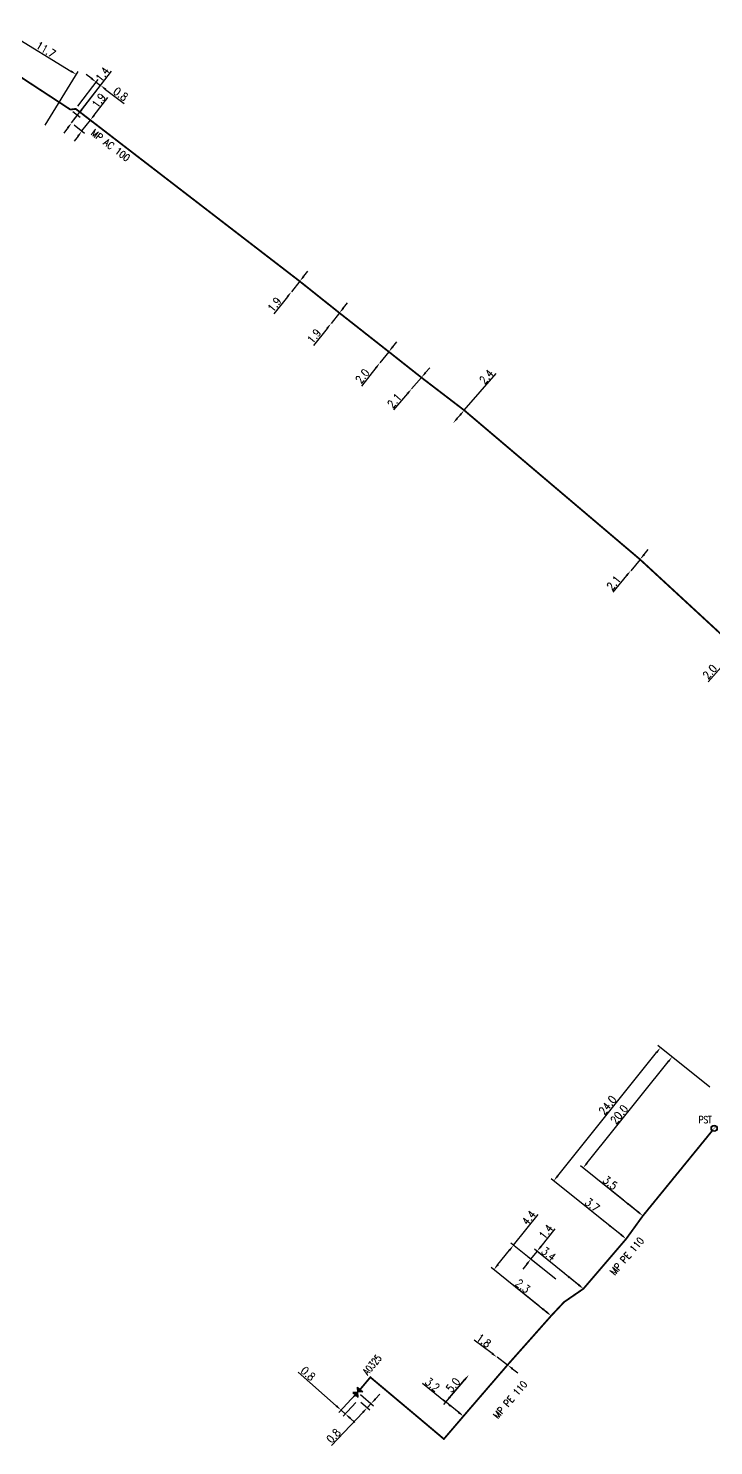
# Model space of a CAD drawing. Header units: millimetres. Extents: x 184000 to 185000, y 128000 to 129000.
# Drawn here: x 184753.3 to 184849.6, y 128439.6 to 128638.8 of the extents above; entities that cross this region are included whole.
import ezdxf
from ezdxf.enums import TextEntityAlignment as Align

# ---------------------------------------------------------------- set-up
doc = ezdxf.new("R2010")
doc.units = ezdxf.units.MM
doc.header["$PDMODE"] = 34
doc.layers.get('0').update_dxf_attribs({"linetype": 'CONTINUOUS'})
doc.layers.get('DEFPOINTS').update_dxf_attribs({"linetype": 'CONTINUOUS'})
for name, color, linetype in [('G_120', 4, 'CONTINUOUS'), ('G_300', 7, 'CONTINUOUS'), ('G_330', 7, 'CONTINUOUS'), ('G_340', 7, 'CONTINUOUS')]:
    doc.layers.add(name, color=color, linetype=linetype)
doc.styles.get("Standard").update_dxf_attribs({"font": 'romans.shx', "width": 0.85})
doc.linetypes.add('G_typB_AP', pattern='A,5,-0.3,["o",Standard,S=1.5,R=0,X=0,Y=-0.5],-1.65', length=6.95)
doc.linetypes.add('G_TYPB_PE', pattern='A,5,-0.3,["o",Standard,S=1.5,R=0,X=0,Y=-0.5],-1.65', length=6.95)
doc.dimstyles.get("Standard").update_dxf_attribs({"dimtxt": 1.5, "dimasz": 1.2, "dimexe": 0.625, "dimexo": 0.625, "dimgap": 0.25, "dimtad": 1, "dimdec": 1, "dimzin": 0, "dimdsep": 46, "dimtxsty": 'Standard', "dimcen": -0.5, "dimadec": 0, "dimazin": 0, "dimtfac": 1, "dimtdec": 1, "dimtmove": 0, "dimatfit": 3, "dimfxl": 0, "dimtolj": 1, "dimtzin": 0, "dimarcsym": 0})

# ---------------------------------------------------------------- blocks, each defined once
blk = doc.blocks.new('G_300_04')
at = {"linetype": 'Continuous'}
h = blk.add_hatch(color=0, dxfattribs=at)
h.paths.add_polyline_path([(-0.5, 0.5), (-0.5, -0.5), (0, 0)])
h.paths.add_polyline_path([(0.5, 0.5), (0, 0), (0.5, -0.5)])
at = {"color": 0, "linetype": 'Continuous', "flags": 128}
blk.add_lwpolyline([(-0.5, -0.5), (0.5, 0.5), (0.5, -0.5), (-0.5, 0.5)], close=True, dxfattribs=at)
at = {"color": 0, "linetype": 'Continuous', "width": 0.75}
blk.add_attdef('NUM', text='', height=1, dxfattribs=at).set_placement((0, 1.78), align=Align.MIDDLE_CENTER)
at = {"color": 0, "linetype": 'Continuous', "width": 0.75, "flags": 3}
for tag, p in [('DEF_LEG', (0, -5)), ('DEF_COUP', (0, -7.5)), ('DEF_TYPE', (0, -10))]:
    blk.add_attdef(tag, text='', height=1.2, dxfattribs=at).set_placement(p, align=Align.MIDDLE)
blk = doc.blocks.new('G_330_16')
at = {"linetype": 'Continuous'}
h = blk.add_hatch(color=0, dxfattribs=at)
h.paths.add_polyline_path([(-0.44, 0, 1), (0.44, 0, 1)])
h.paths.add_polyline_path([(0.38, 0, 1), (-0.38, 0, 1)], flags=16)
at = {"color": 0, "linetype": 'Continuous', "const_width": 0.0625, "flags": 128}
blk.add_lwpolyline([(0.3, -0.3), (-0.3, 0.3)], dxfattribs=at)
at = {"color": 0, "linetype": 'Continuous'}
for radius in [0.438, 0.375]:
    blk.add_circle((0, 0), radius, dxfattribs=at)
at = {"color": 0, "linetype": 'Continuous', "width": 0.75}
blk.add_attdef('TPS', text='', height=1, dxfattribs=at).set_placement((0, 2.43), align=Align.MIDDLE)
at = {"color": 0, "linetype": 'Continuous', "width": 0.75, "flags": 3}
for tag, p in [('DEF_LEG', (0, -5)), ('DEF_COUP', (0, -7.5)), ('DEF_TYPE', (0, -10))]:
    blk.add_attdef(tag, text='', height=1.2, dxfattribs=at).set_placement(p, align=Align.MIDDLE)
blk = doc.blocks.new('*D308')
at = {"layer": 'DEFPOINTS', "color": 0, "linetype": 'Continuous', "transparency": 16777216}
for p in [(184760.54, 128627.01), (184759.36, 128625.49), (184760.82, 128624.36)]:
    blk.add_point(p, dxfattribs=at)
at = {"layer": 'G_120', "color": 0, "linetype": 'Continuous', "lineweight": -2, "transparency": 16777216}
for p, q in [((184762.55, 128626.59), (184764.44, 128629.04)), ((184760.82, 128624.36), (184762, 128625.88)), ((184760.91, 128626.72), (184762.37, 128625.59)), ((184760.27, 128623.65), (184759.72, 128622.93)), ((184759.73, 128625.2), (184761.2, 128624.07))]:
    blk.add_line(p, q, dxfattribs=at)
at = {"layer": 'G_120', "color": 0, "linetype": 'Continuous', "transparency": 16777216}
for points in [[(184762.43, 128626.68), (184762.67, 128626.5), (184762, 128625.88)], [(184760.16, 128623.74), (184760.39, 128623.56), (184760.82, 128624.36)]]:
    blk.add_solid(points, dxfattribs=at)
at = {"layer": 'G_120', "color": 0, "linetype": 'Continuous', "transparency": 16777216, "insert": (184763.17, 128628.63), "char_height": 1.125, "attachment_point": 5, "rotation": 52.3528}
blk.add_mtext('\\A1;1.9', dxfattribs=at)
blk = doc.blocks.new('*D309')
at = {"layer": 'DEFPOINTS', "color": 0, "linetype": 'Continuous', "transparency": 16777216}
for p in [(184763.43, 128630.76), (184759.94, 128627.46), (184759.36, 128625.49)]:
    blk.add_point(p, dxfattribs=at)
at = {"layer": 'G_120', "color": 0, "linetype": 'Continuous', "lineweight": -2, "transparency": 16777216}
for p, q in [((184760.23, 128627.83), (184763.12, 128631.59)), ((184762.12, 128631.76), (184761.4, 128632.31)), ((184759.65, 128625.86), (184763.72, 128631.13)), ((184762.84, 128631.22), (184763.43, 128630.76)), ((184764.15, 128630.21), (184766.75, 128628.23))]:
    blk.add_line(p, q, dxfattribs=at)
at = {"layer": 'G_120', "color": 0, "linetype": 'Continuous', "transparency": 16777216}
for points in [[(184762.21, 128631.88), (184762.03, 128631.64), (184762.84, 128631.22)], [(184764.24, 128630.33), (184764.06, 128630.1), (184763.43, 128630.76)]]:
    blk.add_solid(points, dxfattribs=at)
at = {"layer": 'G_120', "color": 0, "linetype": 'Continuous', "transparency": 16777216, "insert": (184766.26, 128629.54), "char_height": 1.125, "attachment_point": 5, "rotation": 322.6479}
blk.add_mtext('\\A1;0.8', dxfattribs=at)
blk = doc.blocks.new('*D311')
at = {"layer": 'DEFPOINTS', "color": 0, "linetype": 'Continuous', "transparency": 16777216}
for p in [(184759.19, 128627.37), (184759.36, 128625.49), (184759.36, 128625.49)]:
    blk.add_point(p, dxfattribs=at)
at = {"layer": 'G_120', "color": 0, "linetype": 'Continuous', "lineweight": -2, "transparency": 16777216}
for p, q in [((184760.76, 128627.3), (184764.98, 128632.77)), ((184759.36, 128625.49), (184760.21, 128626.59)), ((184759.56, 128627.09), (184760.58, 128626.3)), ((184758.81, 128624.77), (184758.26, 128624.06))]:
    blk.add_line(p, q, dxfattribs=at)
at = {"layer": 'G_120', "color": 0, "linetype": 'Continuous', "transparency": 16777216}
for points in [[(184760.64, 128627.39), (184760.88, 128627.21), (184760.21, 128626.59)], [(184758.69, 128624.87), (184758.93, 128624.68), (184759.36, 128625.49)]]:
    blk.add_solid(points, dxfattribs=at)
at = {"layer": 'G_120', "color": 0, "linetype": 'Continuous', "transparency": 16777216, "insert": (184763.69, 128632.32), "char_height": 1.125, "attachment_point": 5, "rotation": 52.3528}
blk.add_mtext('\\A1;1.4', dxfattribs=at)
blk = doc.blocks.new('*D339')
at = {"layer": 'DEFPOINTS', "color": 0, "linetype": 'Continuous', "transparency": 16777216}
for p in [(184747.89, 128634.78), (184760.03, 128632.3), (184755.42, 128624.78)]:
    blk.add_point(p, dxfattribs=at)
at = {"layer": 'G_340', "color": 0, "linetype": 'Continuous', "lineweight": -2, "transparency": 16777216}
for p, q in [((184748.13, 128635.18), (184750.34, 128638.78)), ((184750.86, 128637.91), (184759.26, 128632.77)), ((184755.67, 128625.18), (184760.27, 128632.7))]:
    blk.add_line(p, q, dxfattribs=at)
at = {"layer": 'G_340', "color": 0, "linetype": 'Continuous', "transparency": 16777216}
for points in [[(184750.94, 128638.04), (184750.78, 128637.78), (184750.09, 128638.38)], [(184759.34, 128632.9), (184759.18, 128632.64), (184760.03, 128632.3)]]:
    blk.add_solid(points, dxfattribs=at)
at = {"layer": 'G_340', "color": 0, "linetype": 'Continuous', "transparency": 16777216, "insert": (184755.75, 128635.8), "char_height": 1.125, "attachment_point": 5, "rotation": 328.5142}
blk.add_mtext('\\A1;11.7', dxfattribs=at)
blk = doc.blocks.new('*D565')
at = {"layer": 'DEFPOINTS', "color": 0, "linetype": 'Continuous', "transparency": 16777216}
for p in [(184815.17, 128449.52), (184815.17, 128449.52), (184814.41, 128443.72)]:
    blk.add_point(p, dxfattribs=at)
at = {"layer": 'G_120', "color": 0, "linetype": 'Continuous', "lineweight": -2, "transparency": 16777216}
for p, q in [((184812.5, 128446.4), (184814.58, 128448.83)), ((184814.05, 128444.01), (184811.55, 128446.01))]:
    blk.add_line(p, q, dxfattribs=at)
at = {"layer": 'G_120', "color": 0, "linetype": 'Continuous', "transparency": 16777216}
for points in [[(184814.47, 128448.93), (184814.7, 128448.74), (184815.17, 128449.52)], [(184812.39, 128446.5), (184812.62, 128446.3), (184811.92, 128445.72)]]:
    blk.add_solid(points, dxfattribs=at)
at = {"layer": 'G_120', "color": 0, "linetype": 'Continuous', "transparency": 16777216, "insert": (184812.97, 128448.11), "char_height": 1.125, "attachment_point": 5, "rotation": 49.4532}
blk.add_mtext('\\A1;5.0', dxfattribs=at)
blk = doc.blocks.new('*D566')
at = {"layer": 'DEFPOINTS', "color": 0, "linetype": 'Continuous', "transparency": 16777216}
for p in [(184815.17, 128449.52), (184811.92, 128445.72), (184814.41, 128443.72)]:
    blk.add_point(p, dxfattribs=at)
at = {"layer": 'G_120', "color": 0, "linetype": 'Continuous', "lineweight": -2, "transparency": 16777216}
for p, q in [((184811.92, 128445.72), (184808.66, 128448.33)), ((184814.86, 128449.16), (184811.61, 128445.36)), ((184813.71, 128444.28), (184812.62, 128445.16))]:
    blk.add_line(p, q, dxfattribs=at)
at = {"layer": 'G_120', "color": 0, "linetype": 'Continuous', "transparency": 16777216}
for points in [[(184812.71, 128445.27), (184812.53, 128445.04), (184811.92, 128445.72)], [(184813.81, 128444.4), (184813.62, 128444.16), (184814.41, 128443.72)]]:
    blk.add_solid(points, dxfattribs=at)
at = {"layer": 'G_120', "color": 0, "linetype": 'Continuous', "transparency": 16777216, "insert": (184810.06, 128448.17), "char_height": 1.125, "attachment_point": 5, "rotation": 321.256}
blk.add_mtext('\\A1;3.2', dxfattribs=at)
blk = doc.blocks.new('*D567')
at = {"layer": 'DEFPOINTS', "color": 0, "linetype": 'Continuous', "transparency": 16777216}
for p in [(184799.58, 128447.1), (184799.64, 128446), (184800.89, 128444.91)]:
    blk.add_point(p, dxfattribs=at)
at = {"layer": 'G_300', "color": 0, "linetype": 'Continuous', "lineweight": -2, "transparency": 16777216}
for p, q in [((184799.94, 128446.79), (184801.8, 128445.19)), ((184802.06, 128446.15), (184802.67, 128446.81)), ((184800.28, 128444.25), (184795.9, 128439.59)), ((184799.99, 128445.69), (184801.25, 128444.6)), ((184801.44, 128445.49), (184800.89, 128444.91))]:
    blk.add_line(p, q, dxfattribs=at)
at = {"layer": 'G_300', "color": 0, "linetype": 'Continuous', "transparency": 16777216}
for points in [[(184801.95, 128446.25), (184802.17, 128446.05), (184801.44, 128445.49)], [(184800.17, 128444.36), (184800.39, 128444.15), (184800.89, 128444.91)]]:
    blk.add_solid(points, dxfattribs=at)
at = {"layer": 'G_300', "color": 0, "linetype": 'Continuous', "transparency": 16777216, "insert": (184796.17, 128440.97), "char_height": 1.125, "attachment_point": 5, "rotation": 46.8328}
blk.add_mtext('\\A1;0.8', dxfattribs=at)
blk = doc.blocks.new('*D568')
at = {"layer": 'DEFPOINTS', "color": 0, "linetype": 'Continuous', "transparency": 16777216}
for p in [(184819.16, 128452), (184819.16, 128452), (184820.61, 128450.92)]:
    blk.add_point(p, dxfattribs=at)
at = {"layer": 'G_120', "color": 0, "linetype": 'Continuous', "lineweight": -2, "transparency": 16777216}
for p, q in [((184818.44, 128452.54), (184815.93, 128454.42)), ((184820.61, 128450.92), (184819.16, 128452)), ((184821.33, 128450.38), (184822.05, 128449.84))]:
    blk.add_line(p, q, dxfattribs=at)
at = {"layer": 'G_120', "color": 0, "linetype": 'Continuous', "transparency": 16777216}
for points in [[(184818.53, 128452.66), (184818.35, 128452.42), (184819.16, 128452)], [(184821.42, 128450.5), (184821.24, 128450.26), (184820.61, 128450.92)]]:
    blk.add_solid(points, dxfattribs=at)
at = {"layer": 'G_120', "color": 0, "linetype": 'Continuous', "transparency": 16777216, "insert": (184817.27, 128454.35), "char_height": 1.125, "attachment_point": 5, "rotation": 323.1936}
blk.add_mtext('\\A1;1.8', dxfattribs=at)
blk = doc.blocks.new('*D569')
at = {"layer": 'DEFPOINTS', "color": 0, "linetype": 'Continuous', "transparency": 16777216}
for p in [(184821.46, 128467.75), (184827.76, 128462.67), (184826.75, 128457.84)]:
    blk.add_point(p, dxfattribs=at)
at = {"layer": 'G_120', "color": 0, "linetype": 'Continuous', "lineweight": -2, "transparency": 16777216}
for p, q in [((184821.46, 128467.75), (184824.94, 128472.08)), ((184819.26, 128465.03), (184820.89, 128467.05)), ((184827.4, 128462.97), (184821.09, 128468.05)), ((184826.39, 128458.13), (184818.33, 128464.62))]:
    blk.add_line(p, q, dxfattribs=at)
at = {"layer": 'G_120', "color": 0, "linetype": 'Continuous', "transparency": 16777216}
for points in [[(184820.77, 128467.14), (184821.01, 128466.96), (184821.46, 128467.75)], [(184819.14, 128465.12), (184819.38, 128464.93), (184818.7, 128464.32)]]:
    blk.add_solid(points, dxfattribs=at)
at = {"layer": 'G_120', "color": 0, "linetype": 'Continuous', "transparency": 16777216, "insert": (184823.6, 128471.61), "char_height": 1.125, "attachment_point": 5, "rotation": 51.1586}
blk.add_mtext('\\A1;4.4', dxfattribs=at)
blk = doc.blocks.new('*D570')
at = {"layer": 'DEFPOINTS', "color": 0, "linetype": 'Continuous', "transparency": 16777216}
for p in [(184825, 128459.25), (184825, 128459.25), (184826.75, 128457.84)]:
    blk.add_point(p, dxfattribs=at)
at = {"layer": 'G_120', "color": 0, "linetype": 'Continuous', "lineweight": -2, "transparency": 16777216}
for p, q in [((184825, 128459.25), (184821.36, 128462.18)), ((184826.05, 128458.4), (184825.7, 128458.68))]:
    blk.add_line(p, q, dxfattribs=at)
at = {"layer": 'G_120', "color": 0, "linetype": 'Continuous', "transparency": 16777216}
for points in [[(184825.8, 128458.8), (184825.61, 128458.57), (184825, 128459.25)], [(184826.15, 128458.52), (184825.96, 128458.28), (184826.75, 128457.84)]]:
    blk.add_solid(points, dxfattribs=at)
at = {"layer": 'G_120', "color": 0, "linetype": 'Continuous', "transparency": 16777216, "insert": (184822.75, 128462.02), "char_height": 1.125, "attachment_point": 5, "rotation": 321.1586}
blk.add_mtext('\\A1;2.3', dxfattribs=at)
blk = doc.blocks.new('*D571')
at = {"layer": 'DEFPOINTS', "color": 0, "linetype": 'Continuous', "transparency": 16777216}
for p in [(184799.58, 128447.1), (184799.64, 128446), (184797.82, 128444.05)]:
    blk.add_point(p, dxfattribs=at)
at = {"layer": 'G_300', "color": 0, "linetype": 'Continuous', "lineweight": -2, "transparency": 16777216}
for p, q in [((184796.55, 128445.18), (184791.2, 128449.93)), ((184799.26, 128446.76), (184796.9, 128444.24)), ((184797.82, 128444.05), (184797.22, 128444.58)), ((184799.32, 128445.65), (184797.5, 128443.71)), ((184798.49, 128443.46), (184799.16, 128442.86))]:
    blk.add_line(p, q, dxfattribs=at)
at = {"layer": 'G_300', "color": 0, "linetype": 'Continuous', "transparency": 16777216}
for points in [[(184796.65, 128445.29), (184796.45, 128445.07), (184797.22, 128444.58)], [(184798.59, 128443.57), (184798.39, 128443.34), (184797.82, 128444.05)]]:
    blk.add_solid(points, dxfattribs=at)
at = {"layer": 'G_300', "color": 0, "linetype": 'Continuous', "transparency": 16777216, "insert": (184792.59, 128449.7), "char_height": 1.125, "attachment_point": 5, "rotation": 318.3651}
blk.add_mtext('\\A1;0.8', dxfattribs=at)
blk = doc.blocks.new('*D572')
at = {"layer": 'DEFPOINTS', "color": 0, "linetype": 'Continuous', "transparency": 16777216}
for p in [(184823.88, 128465.8), (184827.76, 128462.67), (184831.28, 128461.64)]:
    blk.add_point(p, dxfattribs=at)
at = {"layer": 'G_120', "color": 0, "linetype": 'Continuous', "lineweight": -2, "transparency": 16777216}
for p, q in [((184825.32, 128467.59), (184827.31, 128470.08)), ((184823.88, 128465.8), (184824.76, 128466.89)), ((184830.92, 128461.93), (184824.39, 128467.18)), ((184823.32, 128465.1), (184822.76, 128464.39)), ((184827.4, 128462.97), (184823.52, 128466.09))]:
    blk.add_line(p, q, dxfattribs=at)
at = {"layer": 'G_120', "color": 0, "linetype": 'Continuous', "transparency": 16777216}
for points in [[(184825.2, 128467.69), (184825.44, 128467.5), (184824.76, 128466.89)], [(184823.2, 128465.19), (184823.44, 128465), (184823.88, 128465.8)]]:
    blk.add_solid(points, dxfattribs=at)
at = {"layer": 'G_120', "color": 0, "linetype": 'Continuous', "transparency": 16777216, "insert": (184826.01, 128469.66), "char_height": 1.125, "attachment_point": 5, "rotation": 51.301}
blk.add_mtext('\\A1;1.4', dxfattribs=at)
blk = doc.blocks.new('*D573')
at = {"layer": 'DEFPOINTS', "color": 0, "linetype": 'Continuous', "transparency": 16777216}
for p in [(184828.64, 128463.77), (184828.64, 128463.77), (184831.28, 128461.64)]:
    blk.add_point(p, dxfattribs=at)
at = {"layer": 'G_120', "color": 0, "linetype": 'Continuous', "lineweight": -2, "transparency": 16777216}
for p, q in [((184828.64, 128463.77), (184824.98, 128466.71)), ((184830.58, 128462.2), (184829.34, 128463.2))]:
    blk.add_line(p, q, dxfattribs=at)
at = {"layer": 'G_120', "color": 0, "linetype": 'Continuous', "transparency": 16777216}
for points in [[(184829.43, 128463.32), (184829.24, 128463.09), (184828.64, 128463.77)], [(184830.68, 128462.32), (184830.49, 128462.08), (184831.28, 128461.64)]]:
    blk.add_solid(points, dxfattribs=at)
at = {"layer": 'G_120', "color": 0, "linetype": 'Continuous', "transparency": 16777216, "insert": (184826.39, 128466.54), "char_height": 1.125, "attachment_point": 5, "rotation": 321.1586}
blk.add_mtext('\\A1;3.4', dxfattribs=at)
blk = doc.blocks.new('*D574')
at = {"layer": 'DEFPOINTS', "color": 0, "linetype": 'Continuous', "transparency": 16777216}
for p in [(184843.74, 128494.22), (184849.4, 128489.69), (184839.63, 128471.89)]:
    blk.add_point(p, dxfattribs=at)
at = {"layer": 'G_120', "color": 0, "linetype": 'Continuous', "lineweight": -2, "transparency": 16777216}
for p, q in [((184849.03, 128489.98), (184843.37, 128494.52)), ((184831.8, 128479.32), (184843.17, 128493.52)), ((184839.26, 128472.18), (184830.87, 128478.91))]:
    blk.add_line(p, q, dxfattribs=at)
at = {"layer": 'G_120', "color": 0, "linetype": 'Continuous', "transparency": 16777216}
for points in [[(184843.06, 128493.61), (184843.29, 128493.43), (184843.74, 128494.22)], [(184831.68, 128479.41), (184831.91, 128479.22), (184831.23, 128478.61)]]:
    blk.add_solid(points, dxfattribs=at)
at = {"layer": 'G_120', "color": 0, "linetype": 'Continuous', "transparency": 16777216, "insert": (184836.3, 128486.14), "char_height": 1.125, "attachment_point": 5, "rotation": 51.301}
blk.add_mtext('\\A1;20.0', dxfattribs=at)
blk = doc.blocks.new('*D575')
at = {"layer": 'DEFPOINTS', "color": 0, "linetype": 'Continuous', "transparency": 16777216}
for p in [(184836.9, 128474.08), (184836.9, 128474.08), (184839.63, 128471.89)]:
    blk.add_point(p, dxfattribs=at)
at = {"layer": 'G_120', "color": 0, "linetype": 'Continuous', "lineweight": -2, "transparency": 16777216}
for p, q in [((184836.9, 128474.08), (184833.63, 128476.69)), ((184838.92, 128472.45), (184837.6, 128473.52))]:
    blk.add_line(p, q, dxfattribs=at)
at = {"layer": 'G_120', "color": 0, "linetype": 'Continuous', "transparency": 16777216}
for points in [[(184837.69, 128473.63), (184837.5, 128473.4), (184836.9, 128474.08)], [(184839.02, 128472.57), (184838.83, 128472.34), (184839.63, 128471.89)]]:
    blk.add_solid(points, dxfattribs=at)
at = {"layer": 'G_120', "color": 0, "linetype": 'Continuous', "transparency": 16777216, "insert": (184835.03, 128476.53), "char_height": 1.125, "attachment_point": 5, "rotation": 321.301}
blk.add_mtext('\\A1;3.5', dxfattribs=at)
blk = doc.blocks.new('*D576')
at = {"layer": 'DEFPOINTS', "color": 0, "linetype": 'Continuous', "transparency": 16777216}
for p in [(184842.11, 128495.53), (184849.4, 128489.69), (184837.28, 128468.64)]:
    blk.add_point(p, dxfattribs=at)
at = {"layer": 'G_120', "color": 0, "linetype": 'Continuous', "lineweight": -2, "transparency": 16777216}
for p, q in [((184827.67, 128477.5), (184841.55, 128494.82)), ((184849.03, 128489.98), (184841.74, 128495.82)), ((184836.92, 128468.94), (184826.74, 128477.09))]:
    blk.add_line(p, q, dxfattribs=at)
at = {"layer": 'G_120', "color": 0, "linetype": 'Continuous', "transparency": 16777216}
for points in [[(184841.43, 128494.92), (184841.66, 128494.73), (184842.11, 128495.53)], [(184827.55, 128477.59), (184827.78, 128477.4), (184827.11, 128476.8)]]:
    blk.add_solid(points, dxfattribs=at)
at = {"layer": 'G_120', "color": 0, "linetype": 'Continuous', "transparency": 16777216, "insert": (184834.67, 128487.44), "char_height": 1.125, "attachment_point": 5, "rotation": 51.301}
blk.add_mtext('\\A1;24.0', dxfattribs=at)
blk = doc.blocks.new('*D577')
at = {"layer": 'DEFPOINTS', "color": 0, "linetype": 'Continuous', "transparency": 16777216}
for p in [(184834.39, 128470.96), (184834.39, 128470.96), (184837.28, 128468.64)]:
    blk.add_point(p, dxfattribs=at)
at = {"layer": 'G_120', "color": 0, "linetype": 'Continuous', "lineweight": -2, "transparency": 16777216}
for p, q in [((184834.39, 128470.96), (184831.13, 128473.57)), ((184836.58, 128469.21), (184835.1, 128470.39))]:
    blk.add_line(p, q, dxfattribs=at)
at = {"layer": 'G_120', "color": 0, "linetype": 'Continuous', "transparency": 16777216}
for points in [[(184835.19, 128470.51), (184835, 128470.28), (184834.39, 128470.96)], [(184836.67, 128469.32), (184836.49, 128469.09), (184837.28, 128468.64)]]:
    blk.add_solid(points, dxfattribs=at)
at = {"layer": 'G_120', "color": 0, "linetype": 'Continuous', "transparency": 16777216, "insert": (184832.53, 128473.41), "char_height": 1.125, "attachment_point": 5, "rotation": 321.301}
blk.add_mtext('\\A1;3.7', dxfattribs=at)
blk = doc.blocks.new('*D587')
at = {"layer": 'DEFPOINTS', "color": 0, "linetype": 'Continuous', "transparency": 16777216}
for p in [(184814.53, 128585.1), (184812.97, 128583.3), (184812.97, 128583.3)]:
    blk.add_point(p, dxfattribs=at)
at = {"layer": 'G_120', "color": 0, "linetype": 'Continuous', "lineweight": -2, "transparency": 16777216}
for p, q in [((184814.53, 128585.1), (184819.01, 128590.25)), ((184813.56, 128583.98), (184813.94, 128584.42))]:
    blk.add_line(p, q, dxfattribs=at)
at = {"layer": 'G_120', "color": 0, "linetype": 'Continuous', "transparency": 16777216}
for points in [[(184813.45, 128584.08), (184813.67, 128583.88), (184812.97, 128583.3)], [(184813.83, 128584.51), (184814.05, 128584.32), (184814.53, 128585.1)]]:
    blk.add_solid(points, dxfattribs=at)
at = {"layer": 'G_120', "color": 0, "linetype": 'Continuous', "transparency": 16777216, "insert": (184817.65, 128589.82), "char_height": 1.125, "attachment_point": 5, "rotation": 49.0055}
blk.add_mtext('\\A1;2.4', dxfattribs=at)
blk = doc.blocks.new('*D588')
at = {"layer": 'DEFPOINTS', "color": 0, "linetype": 'Continuous', "transparency": 16777216}
for p in [(184808.51, 128589.71), (184807.14, 128588.12), (184807.14, 128588.12)]:
    blk.add_point(p, dxfattribs=at)
at = {"layer": 'G_120', "color": 0, "linetype": 'Continuous', "lineweight": -2, "transparency": 16777216}
for p, q in [((184808.51, 128589.71), (184807.14, 128588.12)), ((184809.1, 128590.39), (184809.69, 128591.07)), ((184806.55, 128587.44), (184804.59, 128585.16))]:
    blk.add_line(p, q, dxfattribs=at)
at = {"layer": 'G_120', "color": 0, "linetype": 'Continuous', "transparency": 16777216}
for points in [[(184808.99, 128590.49), (184809.21, 128590.29), (184808.51, 128589.71)], [(184806.44, 128587.54), (184806.67, 128587.34), (184807.14, 128588.12)]]:
    blk.add_solid(points, dxfattribs=at)
at = {"layer": 'G_120', "color": 0, "linetype": 'Continuous', "transparency": 16777216, "insert": (184804.71, 128586.45), "char_height": 1.125, "attachment_point": 5, "rotation": 49.2291}
blk.add_mtext('\\A1;2.1', dxfattribs=at)
blk = doc.blocks.new('*D604')
at = {"layer": 'DEFPOINTS', "color": 0, "linetype": 'Continuous', "transparency": 16777216}
for p in [(184802.68, 128591.77), (184802.68, 128591.77), (184803.93, 128593.33)]:
    blk.add_point(p, dxfattribs=at)
at = {"layer": 'G_120', "color": 0, "linetype": 'Continuous', "lineweight": -2, "transparency": 16777216}
for p, q in [((184804.49, 128594.04), (184805.05, 128594.74)), ((184803.93, 128593.33), (184802.68, 128591.77)), ((184802.12, 128591.07), (184800.08, 128588.5))]:
    blk.add_line(p, q, dxfattribs=at)
at = {"layer": 'G_120', "color": 0, "linetype": 'Continuous', "transparency": 16777216}
for points in [[(184804.38, 128594.13), (184804.61, 128593.94), (184803.93, 128593.33)], [(184802.01, 128591.16), (184802.24, 128590.97), (184802.68, 128591.77)]]:
    blk.add_solid(points, dxfattribs=at)
at = {"layer": 'G_120', "color": 0, "linetype": 'Continuous', "transparency": 16777216, "insert": (184800.23, 128589.9), "char_height": 1.125, "attachment_point": 5, "rotation": 51.4236}
blk.add_mtext('\\A1;2.0', dxfattribs=at)
blk = doc.blocks.new('*D605')
at = {"layer": 'DEFPOINTS', "color": 0, "linetype": 'Continuous', "transparency": 16777216}
for p in [(184797, 128598.78), (184795.82, 128597.31), (184795.82, 128597.31)]:
    blk.add_point(p, dxfattribs=at)
at = {"layer": 'G_120', "color": 0, "linetype": 'Continuous', "lineweight": -2, "transparency": 16777216}
for p, q in [((184797.56, 128599.49), (184798.12, 128600.19)), ((184797, 128598.78), (184795.82, 128597.31)), ((184795.26, 128596.61), (184793.33, 128594.19))]:
    blk.add_line(p, q, dxfattribs=at)
at = {"layer": 'G_120', "color": 0, "linetype": 'Continuous', "transparency": 16777216}
for points in [[(184797.44, 128599.58), (184797.68, 128599.39), (184797, 128598.78)], [(184795.15, 128596.7), (184795.38, 128596.52), (184795.82, 128597.31)]]:
    blk.add_solid(points, dxfattribs=at)
at = {"layer": 'G_120', "color": 0, "linetype": 'Continuous', "transparency": 16777216, "insert": (184793.43, 128595.52), "char_height": 1.125, "attachment_point": 5, "rotation": 51.4236}
blk.add_mtext('\\A1;1.9', dxfattribs=at)
blk = doc.blocks.new('*D606')
at = {"layer": 'DEFPOINTS', "color": 0, "linetype": 'Continuous', "transparency": 16777216}
for p in [(184839.23, 128564.14), (184837.92, 128562.56), (184837.92, 128562.56)]:
    blk.add_point(p, dxfattribs=at)
at = {"layer": 'G_120', "color": 0, "linetype": 'Continuous', "lineweight": -2, "transparency": 16777216}
for p, q in [((184839.23, 128564.14), (184837.92, 128562.56)), ((184839.81, 128564.83), (184840.38, 128565.53)), ((184837.35, 128561.87), (184835.43, 128559.56))]:
    blk.add_line(p, q, dxfattribs=at)
at = {"layer": 'G_120', "color": 0, "linetype": 'Continuous', "transparency": 16777216}
for points in [[(184839.69, 128564.93), (184839.92, 128564.74), (184839.23, 128564.14)], [(184837.23, 128561.97), (184837.46, 128561.78), (184837.92, 128562.56)]]:
    blk.add_solid(points, dxfattribs=at)
at = {"layer": 'G_120', "color": 0, "linetype": 'Continuous', "transparency": 16777216, "insert": (184835.52, 128560.85), "char_height": 1.125, "attachment_point": 5, "rotation": 50.2735}
blk.add_mtext('\\A1;2.1', dxfattribs=at)
blk = doc.blocks.new('*D612')
at = {"layer": 'DEFPOINTS', "color": 0, "linetype": 'Continuous', "transparency": 16777216}
for p in [(184851.58, 128550.09), (184851.58, 128550.09), (184852.87, 128551.55)]:
    blk.add_point(p, dxfattribs=at)
at = {"layer": 'G_120', "color": 0, "linetype": 'Continuous', "lineweight": -2, "transparency": 16777216}
for p, q in [((184853.47, 128552.23), (184854.06, 128552.9)), ((184852.87, 128551.55), (184851.58, 128550.09)), ((184850.99, 128549.41), (184848.82, 128546.96))]:
    blk.add_line(p, q, dxfattribs=at)
at = {"layer": 'G_120', "color": 0, "linetype": 'Continuous', "transparency": 16777216}
for points in [[(184853.36, 128552.32), (184853.58, 128552.13), (184852.87, 128551.55)], [(184850.87, 128549.51), (184851.1, 128549.31), (184851.58, 128550.09)]]:
    blk.add_solid(points, dxfattribs=at)
at = {"layer": 'G_120', "color": 0, "linetype": 'Continuous', "transparency": 16777216, "insert": (184849.04, 128548.34), "char_height": 1.125, "attachment_point": 5, "rotation": 48.5752}
blk.add_mtext('\\A1;2.0', dxfattribs=at)
blk = doc.blocks.new('*D629')
at = {"layer": 'DEFPOINTS', "color": 0, "linetype": 'Continuous', "transparency": 16777216}
for p in [(184790.25, 128601.76), (184790.25, 128601.76), (184791.42, 128603.23)]:
    blk.add_point(p, dxfattribs=at)
at = {"layer": 'G_120', "color": 0, "linetype": 'Continuous', "lineweight": -2, "transparency": 16777216}
for p, q in [((184791.98, 128603.93), (184792.54, 128604.64)), ((184791.42, 128603.23), (184790.25, 128601.76)), ((184789.69, 128601.06), (184787.76, 128598.64))]:
    blk.add_line(p, q, dxfattribs=at)
at = {"layer": 'G_120', "color": 0, "linetype": 'Continuous', "transparency": 16777216}
for points in [[(184791.87, 128604.03), (184792.1, 128603.84), (184791.42, 128603.23)], [(184789.57, 128601.15), (184789.8, 128600.96), (184790.25, 128601.76)]]:
    blk.add_solid(points, dxfattribs=at)
at = {"layer": 'G_120', "color": 0, "linetype": 'Continuous', "transparency": 16777216, "insert": (184787.86, 128599.96), "char_height": 1.125, "attachment_point": 5, "rotation": 51.4245}
blk.add_mtext('\\A1;1.9', dxfattribs=at)

msp = doc.modelspace()

# ---------------------------------------------------------------- linework, layer by layer
at = {"layer": 'G_120', "linetype": 'G_typB_AP', "ltscale": 0.5, "const_width": 0.25}
msp.add_lwpolyline([(184808.51, 128589.71), (184803.93, 128593.33), (184797, 128598.78), (184791.42, 128603.23), (184760.54, 128627.01), (184759.94, 128627.46), (184759.19, 128627.37), (184748.96, 128634.07), (184744.86, 128627.62), (184744.72, 128627.72)], dxfattribs=at)
at = {"layer": 'G_120', "linetype": 'G_typB_AP', "ltscale": 0.5, "const_width": 0.25, "flags": 128}
msp.add_lwpolyline([(184880.68, 128525.79), (184877.91, 128528.39), (184871.57, 128533.94), (184865.51, 128539.93), (184852.87, 128551.55), (184839.23, 128564.14), (184814.53, 128585.1), (184808.51, 128589.71)], dxfattribs=at)
at = {"layer": 'G_120', "linetype": 'G_TYPB_PE', "ltscale": 0.5, "const_width": 0.25}
msp.add_lwpolyline([(184849.37, 128483.84), (184839.63, 128471.89), (184837.28, 128468.64), (184831.28, 128461.64), (184828.56, 128459.77), (184826.75, 128457.84), (184820.61, 128450.92), (184814.41, 128443.72), (184814.41, 128443.72), (184811.67, 128440.52), (184808.05, 128443.57), (184802.44, 128448.28), (184801.34, 128449.2), (184799.9, 128447.48)], dxfattribs=at)
at = {"layer": 'G_120', "linetype": 'G_TYPB_PE', "ltscale": 0.5, "const_width": 0.25, "flags": 128}
msp.add_lwpolyline([(184799.08, 128446.49), (184799.26, 128446.72)], dxfattribs=at)

# ---------------------------------------------------------------- block references
at = {"layer": 'G_300', "ltscale": 0.5}
ref = msp.add_blockref('G_300_04', (184799.58, 128447.1), dxfattribs=dict(at, rotation=50.12245342844631))
ref.add_attrib('NUM', 'A0325', dxfattribs={"layer": '0', "color": 0, "linetype": 'Continuous', "height": 1, "rotation": 50.172, "width": 0.75}).set_placement((184801.6, 128450.95), align=Align.MIDDLE_CENTER)
at = {"layer": 'G_330', "ltscale": 0.5}
ref = msp.add_blockref('G_330_16', (184849.65, 128484.18), dxfattribs=dict(at, rotation=270))
ref.add_attrib('TPS', 'PST', dxfattribs={"layer": '0', "color": 0, "linetype": 'Continuous', "height": 1, "width": 0.75}).set_placement((184848.39, 128485.4), align=Align.MIDDLE)

# ---------------------------------------------------------------- texts
at = {"layer": 'G_120', "linetype": 'Continuous', "width": 0.85}
for s, rotation, p in [('MP AC 100', 322.6479, (184764.83, 128622.35)), ('MP PE 110', 49.3256, (184837.39, 128466.22)), ('MP PE 110', 49.3256, (184820.98, 128446.04))]:
    msp.add_text(s, height=1, rotation=rotation, dxfattribs=at).set_placement(p, align=Align.MIDDLE)

# ---------------------------------------------------------------- dimensions: what is measured, and where the dimension line sits
at = {"layer": 'G_120', "linetype": 'Continuous'}
for base, p1, p2, angle, override, picture, middle in [((184759.36, 128625.49), (184759.19, 128627.37), (184759.36, 128625.49), 52.3528, {"dimscale": 0.75, "dimatfit": 0}, '*D311', (184764.28, 128631.86)), ((184760.82, 128624.36), (184760.54, 128627.01), (184759.36, 128625.49), 52.3528, {"dimscale": 0.75, "dimatfit": 0}, '*D308', (184763.77, 128628.17)), ((184790.25, 128601.76), (184791.42, 128603.23), (184790.25, 128601.76), 51.4245, {"dimscale": 0.75}, '*D629', (184788.44, 128599.5)), ((184795.82, 128597.31), (184797, 128598.78), (184795.82, 128597.31), 51.4236, {"dimscale": 0.75}, '*D605', (184794.02, 128595.05)), ((184802.68, 128591.77), (184803.93, 128593.33), (184802.68, 128591.77), 51.4236, {"dimscale": 0.75}, '*D604', (184800.82, 128589.43)), ((184807.14, 128588.12), (184808.51, 128589.71), (184807.14, 128588.12), 49.2291, {"dimscale": 0.75}, '*D588', (184805.28, 128585.96)), ((184812.97, 128583.3), (184814.53, 128585.1), (184812.97, 128583.3), 49.0055, {"dimscale": 0.75}, '*D587', (184818.21, 128589.33)), ((184837.9215, 128562.5642), (184839.2317, 128564.14086), (184837.9215, 128562.5642), 50.27351, {"dimscale": 0.75, "dimlfac": 1, "dimlunit": 2, "dimatfit": 0}, '*D606', (184836.09829, 128560.37019)), ((184851.5819, 128550.0885), (184852.8721, 128551.5507), (184851.5819, 128550.0885), 48.5752, {"dimscale": 0.75, "dimlfac": 1, "dimlunit": 2, "dimatfit": 0}, '*D612', (184849.6041, 128547.8471)), ((184842.11, 128495.53), (184837.28, 128468.64), (184849.4, 128489.69), 231.301, {"dimscale": 0.75, "dimatfit": 0}, '*D576', (184835.26, 128486.97)), ((184843.74, 128494.22), (184839.63, 128471.89), (184849.4, 128489.69), 231.301, {"dimscale": 0.75, "dimatfit": 0}, '*D574', (184836.88, 128485.67)), ((184836.9, 128474.08), (184839.63, 128471.89), (184836.9, 128474.08), 321.301, {"dimscale": 0.75}, '*D575', (184834.56, 128475.95)), ((184834.39, 128470.96), (184837.28, 128468.64), (184834.39, 128470.96), 321.301, {"dimscale": 0.75}, '*D577', (184832.06, 128472.83)), ((184821.46, 128467.75), (184826.75, 128457.84), (184827.76, 128462.67), 231.1586, {"dimscale": 0.75}, '*D569', (184824.18, 128471.13)), ((184823.88, 128465.8), (184831.28, 128461.64), (184827.76, 128462.67), 51.301, {"dimscale": 0.75, "dimatfit": 0}, '*D572', (184826.6, 128469.19)), ((184828.64, 128463.77), (184831.28, 128461.64), (184828.64, 128463.77), 321.1586, {"dimscale": 0.75}, '*D573', (184825.92, 128465.95)), ((184825, 128459.25), (184826.75, 128457.84), (184825, 128459.25), 321.1586, {"dimscale": 0.75}, '*D570', (184822.28, 128461.44)), ((184819.16, 128452), (184820.61, 128450.92), (184819.16, 128452), 323.1936, {"dimscale": 0.75}, '*D568', (184816.83, 128453.75))]:
    dim = msp.add_linear_dim(base=base, p1=p1, p2=p2, angle=angle, dimstyle='Standard', override=override, dxfattribs=at)
    dim.commit()
    dim.dimension.update_dxf_attribs({"geometry": picture, "text_midpoint": middle, "dimtype": 160})
for base, p1, p2, angle, text, override, picture, middle in [((184763.43, 128630.76), (184759.94, 128627.46), (184759.36, 128625.49), 142.6479, '0.8', {"dimscale": 0.75, "dimatfit": 0}, '*D309', (184765.81, 128628.95)), ((184811.92, 128445.72), (184814.41, 128443.72), (184815.17, 128449.52), 321.256, '3.2', {"dimscale": 0.75}, '*D566', (184809.59, 128447.59))]:
    dim = msp.add_linear_dim(base=base, p1=p1, p2=p2, angle=angle, text=text, dimstyle='Standard', override=override, dxfattribs=at)
    dim.commit()
    dim.dimension.update_dxf_attribs({"geometry": picture, "text_midpoint": middle, "dimtype": 160})
dim = msp.add_linear_dim(base=(184815.17, 128449.52), p1=(184814.41, 128443.72), p2=(184815.17, 128449.52), angle=229.4532, text='5.0', dimstyle='Standard', override={"dimscale": 0.75}, dxfattribs=at)
dim.commit()
dim.dimension.update_dxf_attribs({"geometry": '*D565', "text_midpoint": (184812.97, 128448.11)})
at = {"layer": 'G_300', "linetype": 'Continuous'}
for base, angle, picture, middle in [((184797.82, 128444.05), 138.3651, '*D571', (184792.09, 128449.14)), ((184800.89, 128444.91), 46.8328, '*D567', (184796.71, 128440.45))]:
    dim = msp.add_linear_dim(base=base, p1=(184799.58, 128447.1), p2=(184799.64, 128446), angle=angle, dimstyle='Standard', override={"dimscale": 0.75, "dimatfit": 0}, dxfattribs=at)
    dim.commit()
    dim.dimension.update_dxf_attribs({"geometry": picture, "text_midpoint": middle, "dimtype": 160})
at = {"layer": 'G_340', "linetype": 'Continuous'}
dim = msp.add_linear_dim(base=(184760.03, 128632.3), p1=(184747.89, 128634.78), p2=(184755.42, 128624.78), angle=148.5142, dimstyle='Standard', override={"dimscale": 0.75, "dimatfit": 0}, dxfattribs=at)
dim.commit()
dim.dimension.update_dxf_attribs({"geometry": '*D339', "text_midpoint": (184755.36, 128635.16), "dimtype": 160})

doc.saveas('drawing.dxf')
